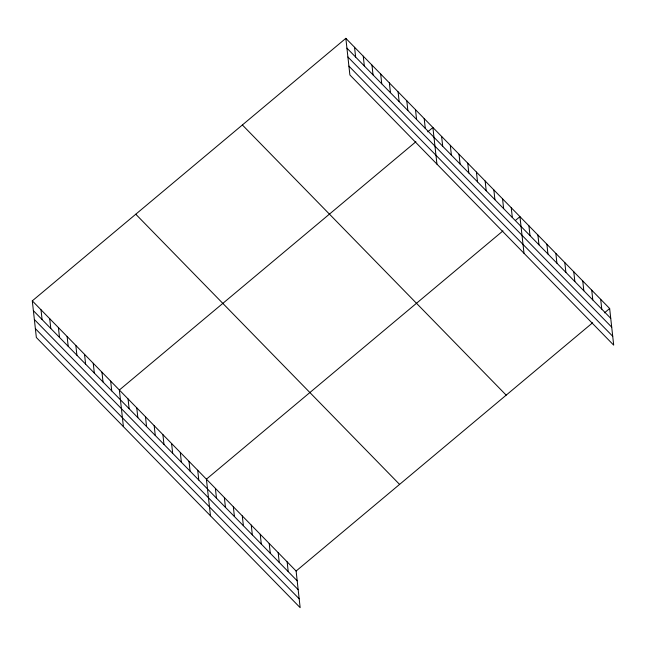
<?xml version="1.0" encoding="UTF-8"?>
<svg xmlns="http://www.w3.org/2000/svg" width="646" height="646" viewBox="0 0 646 646"><rect width="100%" height="100%" fill="white"/><g stroke="black" fill="none" stroke-linecap="round" stroke-linejoin="round"><path stroke-width="0.97" d="M32.3 300.858L296.11 571.032L300.156 607.66L36.346 337.487L32.3 300.858L345.844 38.34L609.654 308.513L613.7 345.142L349.89 74.968L345.844 38.34M415.903 141.732L119.357 390.014L123.402 426.643M427.725 131.832L432.901 127.496L436.946 164.124M502.959 230.888L206.413 479.171L210.459 515.799M515.524 220.367L519.957 216.652L524.003 253.28M296.11 571.032L592.657 322.75M604.486 312.85L609.654 308.513M346.926 48.135L610.736 318.308M347.903 56.985L611.714 327.159M348.913 66.11L612.723 336.283M242.371 124.969L506.189 395.142M135.773 214.23L399.583 484.403M33.382 310.653L297.192 580.827M34.359 319.504L298.169 589.677M35.368 328.628L299.179 598.802M600.683 299.332L601.765 309.119M591.72 290.143L592.802 299.938M582.749 280.953L583.831 290.748M573.777 271.772L574.859 281.559M564.806 262.583L565.888 272.378M555.843 253.402L556.917 263.188M546.871 244.212L547.953 254.007M537.9 235.031L538.982 244.818M528.929 225.842L530.011 235.637M511.252 207.737L512.335 217.532M502.548 198.823L503.63 208.618M493.843 189.908L494.925 199.703M485.138 180.993L486.22 190.788M476.433 172.078L477.515 181.873M467.728 163.163L468.802 172.95M459.015 154.249L460.097 164.036M450.31 145.334L451.392 155.121M441.606 136.411L442.688 146.206M424.196 118.581L425.278 128.376M415.491 109.667L416.573 119.462M406.786 100.752L407.868 110.547M398.081 91.837L399.163 101.632M389.376 82.922L390.45 92.709M380.664 74.007L381.746 83.794M371.959 65.093L373.041 74.879M363.254 56.17L364.336 65.965M354.549 47.255L355.631 57.05M287.147 561.842L288.221 571.637M278.176 552.661L279.258 562.448M269.204 543.472L270.286 553.267M260.233 534.29L261.315 544.077M251.262 525.101L252.344 534.896M242.298 515.92L243.372 525.707M233.327 506.73L234.409 516.525M224.356 497.541L225.438 507.336M215.384 488.36L216.467 498.147M197.708 470.256L198.79 480.051M189.003 461.341L190.085 471.136M180.299 452.426L181.381 462.221M171.594 443.511L172.676 453.298M162.889 434.597L163.971 444.383M154.184 425.682L155.266 435.469M145.479 416.767L146.553 426.554M136.766 407.844L137.848 417.639M128.061 398.929L129.143 408.724M110.652 381.1L111.734 390.895M101.947 372.185L103.029 381.98M93.242 363.27L94.324 373.057M84.537 354.355L85.619 364.142M75.832 345.44L76.906 355.227M67.119 336.526L68.201 346.313M58.415 327.603L59.497 337.398M49.71 318.688L50.792 328.483M41.005 309.773L42.087 319.568"/></g></svg>
